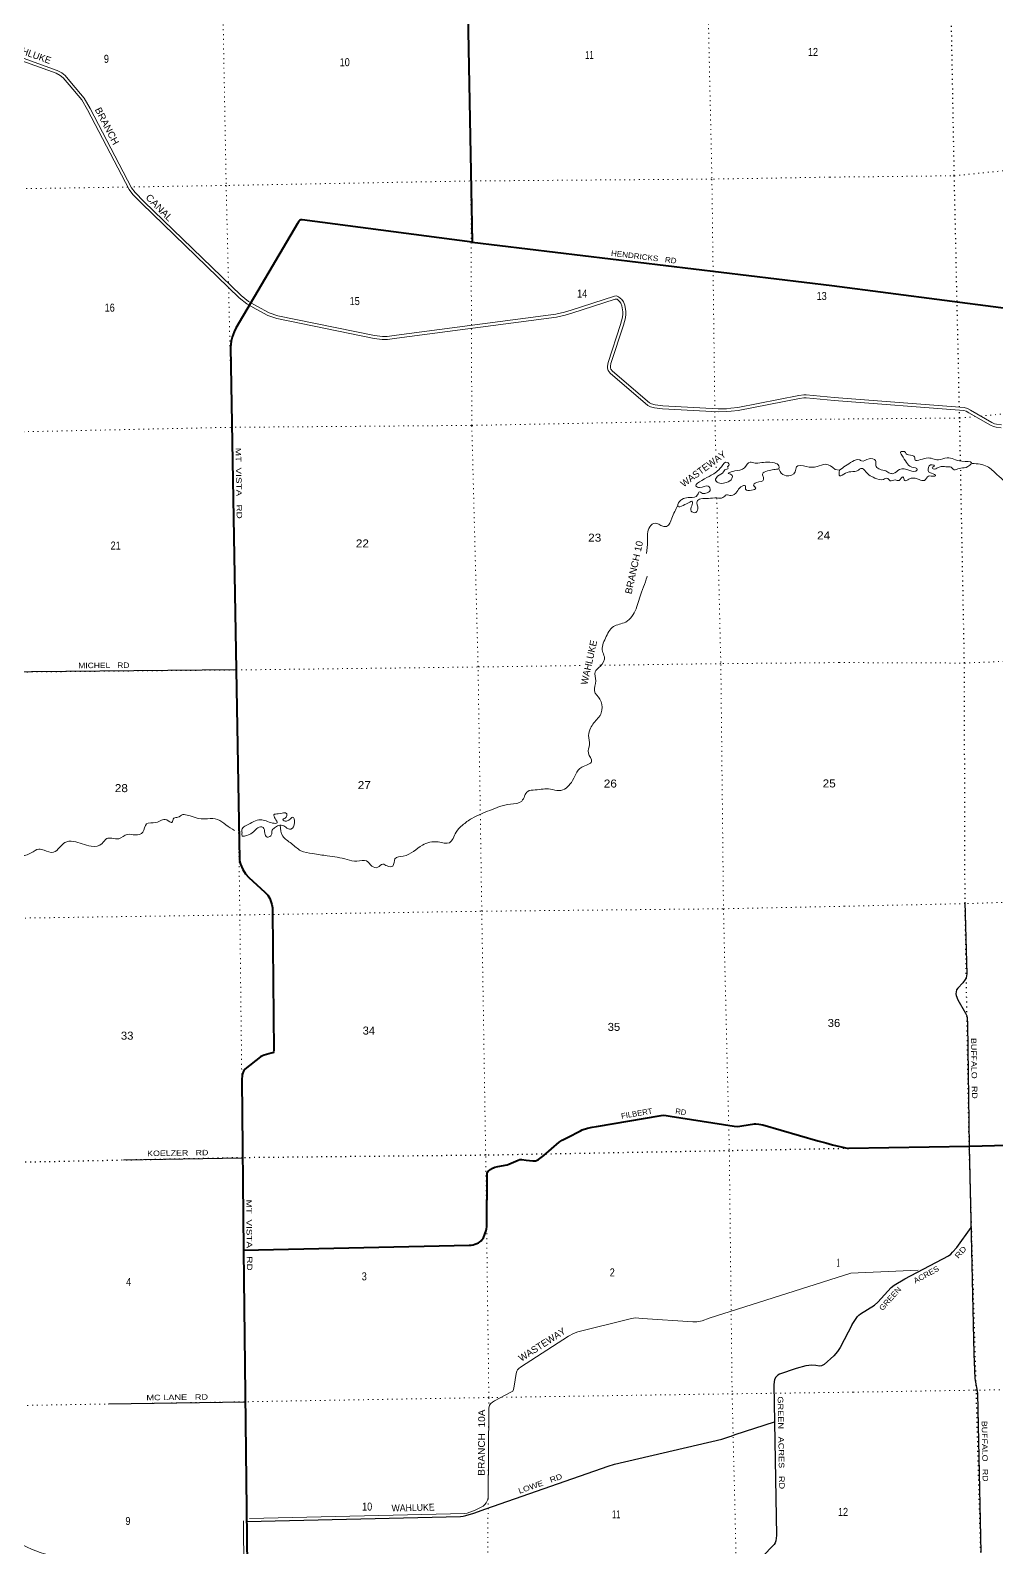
# Model space of a CAD drawing. Header units: feet. Extents: x 250644 to 505285, y -364975 to -177792.
# Drawn here: x 423196 to 444320, y -316215 to -283041 of the extents above; entities that cross this region are included whole.
import ezdxf

# ---------------------------------------------------------------- set-up
doc = ezdxf.new("R2010")
doc.units = ezdxf.units.FT
doc.header["$LTSCALE"] = 70
doc.linetypes.add('DOTTED', pattern=[1.5, 0.3, -1.2])
for name, color, linetype, lineweight in [('26', 7, 'Continuous', 40), ('29', 7, 'Continuous', 25), ('39', 7, 'Continuous', 13), ('6', 7, 'DOTTED', 25), ('7', 7, 'DOTTED', 13)]:
    doc.layers.add(name, color=color, linetype=linetype, lineweight=lineweight)
for name, color, linetype in [('27', 7, 'Continuous'), ('30', 7, 'Continuous'), ('41', 7, 'Continuous')]:
    doc.layers.add(name, color=color, linetype=linetype)

msp = doc.modelspace()

# ---------------------------------------------------------------- linework, layer by layer
at = {"layer": '26'}
for p, q in [((432618.56, -275056.49), (432850.98, -287672.76)), ((432850.98, -287672.76), (440717.83, -288622.28))]:
    msp.add_line(p, q, dxfattribs=at)
for points in [[(432850.98, -287672.76), (429140.46, -287186.64), (429109.31, -287186.76), (429082.5, -287197.83), (429066.42, -287216.47), (429033.68, -287263.11), (427684.23, -289550.97), (427649.46, -289631.22), (427606.01, -289747.49), (427583.48, -289839.18), (427570.46, -289969.3), (427572.46, -289969.26), (427767.74, -301172.04), (427775.64, -301228.74), (427788.84, -301274.96), (427838.46, -301389.76), (427897.71, -301482.93), (427970.45, -301562.06), (428322.2, -301880.81), (428385.15, -301949.21), (428433.55, -302025.37), (428456.08, -302084.55), (428475.88, -302152.23), (428487.43, -302226.5), (428491.72, -302315.71), (428518.12, -305342.48), (428514.65, -305378.24), (428501.14, -305395.08), (428461.23, -305405.91), (428307.52, -305445.1), (428272.17, -305459.11), (428228.11, -305486.86), (427884.47, -305754.92), (427869.68, -305771.07), (427853.18, -305799.13), (427834.31, -305852.39), (427825.14, -305889.91), (427816.83, -305977.36), (427858.71, -309710.65), (427936.31, -316627.58)], [(440717.83, -288622.28), (448107.63, -289581.16), (448556.95, -289683.42), (448809.39, -289775.27), (449076.54, -289938.39), (449335.78, -290153.94), (452102.52, -292125.14), (452561.49, -292423.66), (452783.33, -292576.74), (453349.39, -292913.53), (454069.94, -293274.9), (454069.94, -293274.9)], [(427858.71, -309710.65), (432788.73, -309603.42), (432833.55, -309598.68), (432879.65, -309590.77), (432913.9, -309582.86), (432954.72, -309567.05), (432991.6, -309548.6), (433016.63, -309532.78), (433049.55, -309505.11), (433069.01, -309483.85), (433099.6, -309437.9), (433132.08, -309361.85), (433160.84, -309283.71), (433168.75, -309248.12), (433175.99, -309200.23), (433179.03, -308040.62), (433183.9, -308022.5), (433190.48, -308008), (433204.97, -307986.91), (433226.04, -307965.83), (433246.93, -307948.59), (433299.8, -307918.38), (433323.51, -307907.84), (433352.48, -307898.62), (433414.03, -307882.09), (433618.11, -307844.73), (433658.04, -307832.72), (433857.58, -307740.47), (433894.48, -307729.27), (433915.53, -307728.61), (433939.24, -307731.25), (434031.53, -307741.78), (434182.9, -307757.61), (434213.85, -307758.92), (434240.19, -307757.61), (434258.63, -307753.65), (434274.43, -307745.74), (434306.7, -307725.98), (434420.85, -307639.45), (434753.19, -307351.7), (434824.31, -307306.89), (434935.02, -307245.02), (435224.69, -307098.67), (435261.57, -307082.85), (435378.06, -307047.02), (435480.21, -307022.23), (435575.03, -307003.78), (436982.98, -306763.93), (437040.93, -306758.66), (437093.61, -306763.93), (437182.36, -306777.78), (438583.74, -307002.41), (438662.23, -307006.42), (438752.46, -306996.05), (439024.63, -306948.9), (439057.72, -306948.47), (439117.93, -306953.7), (439208.27, -306974.25), (440414.33, -307321.02), (440582.68, -307367.74), (440730.75, -307405.24), (441081.17, -307487.78)], [(449220.4, -307297.12), (443723.75, -307446.6), (441081.17, -307487.78)]]:
    msp.add_lwpolyline(points, dxfattribs=at)
at = {"layer": '29'}
for p, q in [((427692.88, -297025.05), (422352.87, -297077.81)), ((425230.43, -307736.43), (427831.74, -307690.94)), ((424902.99, -313073.02), (427893.78, -313025.07))]:
    msp.add_line(p, q, dxfattribs=at)
for points in [[(443627.22, -302100.55), (443665.35, -303669.11), (443653.05, -303760.15), (443633.38, -303794.6), (443577.5, -303868.4), (443474.19, -303982.21), (443444.67, -304021.6), (443431.94, -304066.05), (443431.55, -304103.66), (443438.11, -304146.34), (443474.44, -304234.96), (443638.24, -304527.86), (443667.74, -304586.2), (443674.26, -304630.84), (443681.19, -304762.92), (443722.52, -307441.68), (443818.79, -311979.81), (443842.76, -312516.28), (443893.45, -312797.17), (443900.65, -312845.08), (443973.32, -316322.41)], [(441164.04, -311337.99), (441279.62, -311164.41), (441309.14, -311131.58), (441345.23, -311105.32), (441499.12, -311009.76), (441653.58, -310911.65), (441724.61, -310851.36), (442011.14, -310527.59), (442082.85, -310475.72), (442311.09, -310337.28), (443266.11, -309832.14), (443315.1, -309797.23), (443357.75, -309754.56), (443446.57, -309653.29), (443766.14, -309218.26)], [(441164.04, -311337.99), (440899.94, -311841.84), (440841.83, -311928.72), (440758.13, -312023.84), (440549.88, -312207.73), (440490.84, -312240.55), (440448.89, -312246.23), (440363.97, -312235.34), (440280.9, -312227.42), (440151.01, -312243.28), (439940.01, -312301.36), (439575.64, -312424.37), (439535.23, -312446.98), (439493.63, -312486.73), (439467.39, -312539.25), (439450.53, -312648.94), (439504.41, -315950.29), (439496.11, -316065.42), (439481.35, -316108.1), (439453.78, -316148.97), (439196.57, -316414.47)], [(427925.27, -315643.5), (432600.11, -315534.48), (432659.11, -315526.81), (432715.33, -315514.7), (432892.41, -315463.92), (433154.33, -315369.81), (435681.02, -314482.37), (435824.63, -314434.87), (435968.15, -314386.44), (438311.88, -313842.06), (438490.7, -313785.75), (438517.74, -313775.1), (438603.78, -313742.82), (439463.82, -313463.52)]]:
    msp.add_lwpolyline(points, dxfattribs=at)
at = {"layer": '39'}
for p, q in [((440792.77, -292639.92), (440881.46, -292660.46)), ((441133.66, -310212.83), (442607.76, -310147.38))]:
    msp.add_line(p, q, dxfattribs=at)
for points in [[(421440.67, -283144.87), (423758.78, -283979.78), (423845.74, -284024.75), (423909.72, -284075.96), (424046.9, -284235.06), (424319.68, -284562.46), (424448.6, -284778.52), (425354.51, -286520.3), (425436.31, -286630.69), (425633.95, -286829.65), (427760.32, -288890.53), (427926.01, -289022.1), (428119.3, -289130.93), (428132.35, -289137.84)], [(421464.94, -283084.52), (423784.83, -283920.08), (423881.32, -283969.97), (423955.03, -284028.97), (424096.49, -284193.03), (424372.88, -284524.77), (424505.39, -284746.84), (425409.8, -286485.74), (425485.74, -286588.21), (425679.63, -286783.4), (427803.25, -288841.62), (427962.39, -288967.99), (428150.46, -289073.88), (428162.77, -289080.4)], [(428132.35, -289137.84), (428388.31, -289273.53), (428586.41, -289343.33), (430711.32, -289777.14), (430887.94, -289797.69), (431001.31, -289797.55), (431209.43, -289768.63), (434697.75, -289309.26), (434887.95, -289266.92), (435036.09, -289222.2), (435979.94, -288917.35), (436004.21, -288914.93), (436022.72, -288921.81), (436078.63, -288968.26), (436106.4, -289006.44), (436126.23, -289067.93), (436146.34, -289195.78), (436151.16, -289244.99), (436140.72, -289309.78), (436098.82, -289469.34), (435825.21, -290306.34), (435813.67, -290380.12), (435815.36, -290429.71), (435829.09, -290478.77), (435871, -290538.1), (436695.59, -291242.41), (436752.78, -291271.38), (436842.46, -291293.82), (437018.68, -291314.95), (438231, -291378.35), (438414.98, -291378.01), (438519.49, -291368.17), (438672.51, -291350.6), (440010.72, -291091.37), (440108.27, -291074.87), (440153.71, -291076.03), (440766.22, -291134.48)], [(428150.46, -289073.88), (428414.48, -289213.83), (428603.79, -289280.54), (430721.6, -289712.9), (430891.67, -289732.69), (430996.78, -289732.56), (431200.71, -289704.22), (434686.42, -289245.19), (434871.47, -289204), (435016.71, -289160.15), (435966.58, -288853.36), (436012.74, -288848.76), (436055.74, -288864.73), (436126.42, -288923.46), (436165.08, -288976.6), (436189.65, -289052.81), (436210.85, -289187.56), (436216.67, -289247.03), (436204.39, -289323.24), (436161.2, -289487.71), (435888.62, -290321.56), (435878.84, -290384.07), (435880.06, -290419.7), (435888.66, -290450.44), (435919.4, -290493.96), (436731.9, -291187.94), (436775.64, -291210.1), (436854.26, -291229.77), (437024.25, -291250.15), (438232.64, -291313.35), (438411.87, -291313.02), (438512.73, -291303.52), (438662.61, -291286.31), (439999.12, -291027.41), (440103.64, -291009.73), (440157.63, -291011.11), (440764.96, -291069.06)], [(440764.96, -291069.06), (443612.67, -291287.33), (443679.94, -291307.15), (443748.03, -291347.66), (444217.69, -291618.13), (444270.13, -291641.79), (444319.31, -291651.63), (444423.13, -291667.44)], [(440766.22, -291134.48), (443600.87, -291351.62), (443653.73, -291367.19), (443715.19, -291403.76), (444188.03, -291676.06), (444250.13, -291704.08), (444308.03, -291715.66), (444416.34, -291732.16)], [(427983.28, -315575.28), (432694.12, -315467.18), (432742.65, -315457.97), (432801.01, -315441.37), (432907.89, -315403.26), (433094.64, -315304.91), (433132.12, -315274.8), (433162.21, -315232.39), (433186.18, -315180.14), (433200.92, -315122.36), (433218.63, -313165.51), (433235.33, -313101.34), (433262.36, -313066.92), (433296.76, -313034.96), (433344.76, -313002.96), (433716.94, -312811.22), (433742.74, -312792.78), (433761.17, -312754.67), (433771.99, -312687.45), (433817.9, -312405.44), (433833.66, -312360.05), (433848.4, -312330.55), (433872.98, -312296.13), (433908.2, -312265.5), (434958.92, -311589.51), (435068.41, -311532.71), (435164.48, -311496.18), (436307.57, -311208.78), (436419.89, -311193.42), (436576.8, -311204.99), (437679.24, -311279.92), (437768.9, -311279.47), (437883.37, -311256.83), (438036.37, -311200.23), (441133.66, -310212.83)], [(427859.91, -316629), (427853.86, -315716.99), (427856.92, -315629.43)]]:
    msp.add_lwpolyline(points, dxfattribs=at)
for points in [[(440881.46, -292660.46), (441167.69, -292468.06), (441325.73, -292433.72), (441362.18, -292455.29), (441530.04, -292406.76), (441671.1, -292444.93), (441676.49, -292537.21), (441689.16, -292579.19), (441764.27, -292636.36), (441901.31, -292674.59), (441988.34, -292723.56), (442054.71, -292732.66), (442197.84, -292640.31), (442420.95, -292663.27), (442577.38, -292655.05), (442583.19, -292640.92), (442466, -292588.35), (442348.15, -292491.63), (442245.37, -292328.45), (442220.33, -292264.55), (442326.77, -292269.08), (442339.23, -292297.01), (442478.28, -292335.21), (442529.19, -292384.69), (442529.67, -292416.81), (442780.19, -292393.21), (443045.66, -292429.63), (443237.72, -292388.79), (443555.89, -292460.61), (443773.14, -292493.7), (443650.29, -292599.82), (443502.04, -292617.97), (443390.12, -292649.66), (443323.04, -292592.38), (443240.62, -292583.5), (443128.13, -292577.04), (443040.2, -292602.37), (442934.25, -292629.96), (442911.81, -292606.18), (442959.28, -292559.34), (442912.8, -292537.91), (442819.9, -292633.57), (442830.83, -292693.65), (442897.5, -292722.83), (442984.62, -292777.82), (442952.69, -292790.32), (442830.2, -292786.01), (442741.28, -292879.62), (442626.64, -292863.16), (442453.6, -292833.47), (442377.82, -292866.65), (442315.89, -292885.59), (442270.49, -292801.91), (442187.41, -292883.38), (442100.92, -292870.54), (441988.82, -292890.19), (441937.85, -292836.7), (441845.88, -292860.07), (441658.76, -292828.57), (441527.28, -292760.15), (441441.57, -292664.98), (441372.66, -292619.77), (441273.05, -292669.36), (441172.99, -292688.83), (441012.94, -292723.2), (440891.35, -292779.12), (440881.46, -292660.46)], [(439561.45, -292627.29), (439556.41, -292561.04), (439463, -292498.04), (439269.84, -292482.67), (439097.3, -292501.17), (438982.62, -292492.74), (438930.19, -292481.42), (438809.51, -292605.71), (438597.49, -292671), (438489.49, -292704.67), (438453.63, -292725.27), (438526.52, -292760.42), (438533.72, -292836.69), (438416.5, -292924.76), (438270.04, -292940.89), (438176.6, -292875.88), (438219.51, -292790.87), (438348.69, -292696.6), (438378.12, -292649.97), (438449.89, -292612.78), (438439.42, -292584.79), (438465.14, -292558.3), (438429.87, -292486.45), (438302.73, -292582.7), (438080.5, -292768.71), (437873.21, -292880.15), (437746.47, -293002.52), (437827.43, -293039.56), (438013.79, -293004.79), (438055.42, -293098.66), (437961.91, -293160.26), (437871.41, -293155.51), (437824.76, -293128.03), (437783.65, -293198.95), (437613.67, -293253.59), (437368.29, -293371.6), (437347.18, -293436.21), (437583.28, -293368.57), (437667.23, -293339.26), (437656.66, -293435.87), (437644.35, -293550.6), (437715.26, -293587.79), (437786.33, -293504.39), (437769.73, -293339.82), (437853.29, -293284.39), (438019.93, -293274), (438204.68, -293265.37), (438335.19, -293257.51), (438416.64, -293196.07), (438515.37, -293212.77), (438640.69, -293128.61), (438729.53, -293024.86), (438827.58, -292997.35), (438832.8, -293075.66), (438961.7, -293093.94), (439057.55, -293054.41), (439006.3, -292988.81), (439069.67, -292927.63), (439225.44, -292863.13), (439220.71, -292816.97), (439201.49, -292742.89), (439310.91, -292671.01), (439449.18, -292644.94), (439562.19, -292628.97)], [(440792.77, -292639.92), (440580.83, -292528.53), (440394.71, -292579.38), (440159.57, -292578.67), (439942.61, -292583.74), (439918.12, -292690.6), (439720.57, -292781.8), (439588.52, -292689.21), (439561.45, -292627.29)], [(443784.08, -292508), (444115.57, -292577.23), (444326.89, -292750.93), (444669.32, -293103.49), (444918.51, -293395.12), (445226.45, -293453.03), (445667.41, -293549.23), (446074.47, -293659.96), (446236.28, -293609.5), (446618.4, -293662.35), (447644.94, -294131.79), (448107.89, -294221.65), (449071.72, -294254.29), (449638.24, -294155.98), (451150.47, -293817.53), (451385.87, -293856.38), (451569.64, -293913.11)], [(437346.13, -293436.34), (437220.68, -293705.28), (437104.88, -293885.78), (437022.47, -293884.93), (436852.56, -293812.96), (436739.24, -293892.93), (436685.93, -294217.25), (436667.81, -294476.76)], [(436678.94, -294976.45), (436641.17, -295098.14), (436554.21, -295324.45), (436439.17, -295685.81), (436210.55, -295978.43), (435940.75, -296076.68), (435767.83, -296332.34), (435701.85, -296616.64), (435743.88, -296736.63), (435660.63, -296942.8), (435541.99, -297069.07), (435556.98, -297259.78), (435526.27, -297485.3), (435647.62, -297666.48), (435691.41, -297901), (435651.01, -298018.14), (435603.74, -298081.1)], [(435603.74, -298081.1), (435442.29, -298298.42), (435400.52, -298457.77), (435417.67, -298658.5), (435394.35, -298841.72), (435465.53, -299027.62), (435252.4, -299151.2), (435024.38, -299484.01), (434755.82, -299662.63), (434566.43, -299631.13), (434233.09, -299647.88), (434068.8, -299680.34), (433939.4, -299891.17), (433689.23, -299959), (433239.17, -300095.97), (433041.46, -300177.13), (432847.98, -300272.3), (432641.25, -300419.91), (432500.94, -300574.62), (432355.71, -300801.76), (432114.29, -300785.06), (431765.68, -300854.27), (431347.35, -301095.3), (431167.36, -301152.09), (431117.58, -301313.57), (430994.96, -301311.28), (430897.87, -301270.44), (430790.42, -301340.28), (430659.39, -301313.99), (430547.1, -301199.01), (430336.22, -301208), (430122.57, -301166.79), (429687.32, -301090.52), (429369.03, -301040.74), (429108.83, -300978.08), (428901.39, -300818.21), (428712.04, -300658.09), (428657.06, -300421.48)], [(427661.14, -300536.21), (427470.33, -300412.28), (427289.66, -300294.24), (427066.33, -300277.29), (426800.68, -300252.89), (426713.76, -300219.95), (426659.36, -300210.67), (426526.35, -300186.41), (426422.77, -300246.15), (426332.66, -300267.52), (426291.86, -300358.53), (426176.5, -300305.89), (425942.19, -300359.43), (425733.7, -300392.51), (425654.09, -300574.5), (425488.19, -300633.11), (425315.19, -300621.48), (425129.75, -300716.53), (424974.82, -300704.65), (424866.42, -300712.2), (424765.55, -300818.13), (424525.34, -300879.79), (424329.59, -300826.27), (424139.86, -300772.67), (423947.34, -300799.49), (423836.43, -300905.56), (423701.38, -301009.96), (423497.74, -300966.6), (423380.84, -300944.13), (423213.3, -301026.87), (423014.79, -301055.79), (422994.98, -300943.53), (422808.8, -300990.36), (422484.07, -301175.81), (422282.15, -301375.6), (422193.07, -301463.27), (422024.66, -301489.76), (421843, -301568.68), (421682.51, -301587.02), (421504.83, -301533.25), (421291.49, -301512.13), (421239.65, -301538.99), (421268.27, -301701.38), (421083.94, -301738.13), (420910.69, -301710.43), (420852.4, -301578.61), (420751.26, -301535.81), (420609.62, -301604.13), (420506.08, -301404.61), (420444.14, -301166.33), (420203.69, -301081.28), (419929.61, -301030.88), (419742.04, -301117.92), (419521.64, -301161.22), (419249.71, -301251.47), (419027.84, -301198.32), (418901.17, -301194.07), (418851.89, -301257.06), (418767.26, -301242.18), (418504.27, -301259.95), (418383.09, -301352.09), (418277.56, -301415.87), (418117.35, -301452.29), (417953.96, -301412.39), (417775.82, -301459.11), (417492.27, -301447.02), (417226.19, -301525.13), (417008.49, -301481.97), (416896.4, -301642.31), (416821.87, -301761.93), (416684.75, -301731.71), (416142.14, -301600.67), (415740.95, -301648.52), (415544.92, -301576.92)], [(427824.85, -300587.7), (427823.3, -300495.75), (427916.68, -300426.1), (428230.24, -300299.09), (428492.61, -300371.77), (428591.06, -300370.39), (428545.35, -300272.55), (428521.99, -300190.48), (428614.13, -300171.1), (428799.07, -300174.53), (428788.13, -300247.03), (428716.56, -300298.28), (428797.43, -300329.3), (428934.74, -300240.95), (428968.73, -300361.05), (428890.52, -300502.83), (428824.06, -300493.72), (428736.78, -300436.67), (428624.07, -300426.19), (428536.41, -300475.66), (428477.24, -300548.84), (428470.38, -300625.31), (428370.72, -300678.97), (428321.14, -300591.24), (428285.14, -300471.16), (428224.61, -300455.93), (428125.05, -300515.62), (428015.9, -300605.58), (427896.02, -300651.48), (427829.78, -300656.43), (427824.71, -300588.17)], [(421263.4, -315530.37), (421584.57, -315375.12), (421857.54, -315483.83), (422170.11, -315684.42), (422859.28, -316068.63), (423601.46, -316371.7), (424139.68, -316478.68), (424461.42, -316693.83)]]:
    msp.add_spline(points, degree=3, dxfattribs=at)
at = {"layer": '6'}
for points in [[(443506.44, -291277.86), (443394.67, -286220.99), (443294.76, -280863.89), (443272.21, -274865.24), (443100.84, -270574.3)], [(443529.83, -292450.06), (443511.74, -291517.62), (443507.99, -291348.06)], [(443973.32, -316322.41), (443874.79, -312781.92), (443721.04, -307447.66), (443629.82, -302134.6), (443615.65, -296874.67), (443533.07, -292617.32)], [(461092.52, -306946.52), (459826.23, -306986.51), (454498.38, -307167.77), (449215.94, -307298.19), (443721.04, -307447.66), (441081.17, -307487.78)], [(441081.17, -307487.78), (438475.93, -307538.66), (433145.85, -307635.77), (427830.51, -307690.94), (422533.47, -307801.18), (417795.4, -307849.8)]]:
    msp.add_lwpolyline(points, dxfattribs=at)
at = {"layer": '7'}
msp.add_line((438186.84, -292581.95), (438189.19, -292679.68), dxfattribs=at)
for points in [[(437764.71, -270677.09), (437946.29, -275033.92), (437978.3, -280999.18), (438095.76, -286297.17), (438159.3, -291308.85)], [(432838.56, -289487.79), (432826.71, -286319.87), (432727.79, -280968.5), (432614.37, -275091.7), (432492.08, -270777.44)], [(427317.34, -278086.59), (427377.43, -281128.25), (427476.9, -286432.53), (427527.15, -288571.95)], [(440672.15, -286250.93), (443394.67, -286220.99), (448881.34, -285654.04), (454199.37, -285486.98), (459465.85, -285497.32), (464696.75, -285275.27), (468186.28, -285193.32)], [(440672.15, -286250.93), (438091.68, -286293.21), (432802.14, -286334.62), (427476.9, -286432.53), (425404, -286465.62)], [(425329.1, -286466.81), (422158.69, -286517.42), (416910.02, -286719.18), (410932.51, -286656.19), (409195.89, -286658.08)], [(427529.4, -288667.89), (427601.35, -291731.47), (427695.34, -297012.76), (427775.86, -302381.54), (427837.88, -307672.5), (427896.85, -313038.6), (427936.31, -316627.58)], [(433193.23, -316528.78), (433219.08, -312932.38), (433149.84, -307633.7), (433064, -302301.09), (432984.03, -296958.36), (432846.76, -291678.73), (432838.82, -289556.63)], [(451794.21, -290976.13), (448904.97, -291010.21), (443969.06, -291474.59)], [(409292.6, -292066.19), (411051.08, -292057.08), (417009.61, -291994.03), (422304.55, -291833.1), (427566.07, -291720.88), (432846.76, -291678.73), (438160.67, -291575.81), (440774.04, -291540.55)], [(438160.15, -291376.52), (438162.68, -291575.78), (438178.56, -292237.22)], [(443853.57, -291485.46), (443511.74, -291517.62), (440774.04, -291540.55)], [(438203.37, -293269.8), (438290.65, -296903.78), (438348.51, -302246.83), (438475.93, -307538.66), (438537.35, -312851.51), (438624.28, -316425.45)], [(440876.56, -296863.74), (443615.65, -296874.67), (449087.26, -296643.21), (454380.84, -296452.4), (459702.76, -296142.74), (461108.92, -296123.53)], [(440876.56, -296863.74), (438292.41, -296887.68), (435589.64, -296924.69)], [(435216.08, -296929.8), (432970, -296960.56), (427657.25, -297026.28), (422352.87, -297077.81), (417052.98, -297309.15), (411178.55, -297441.65), (409389.2, -297467.92)], [(464530.33, -301472.07), (459661.88, -301614.25), (454394.17, -301790.65), (449164.4, -301954.46), (443629.82, -302134.6), (440979.17, -302191.98)], [(415638.77, -302625.64), (417145.99, -302585.38), (422449.49, -302458.5), (427775.86, -302381.54), (433064, -302301.09), (438348.51, -302246.83), (440979.17, -302191.98)], [(441183.78, -312815.24), (443840.53, -312772.36), (449284.16, -312683.84), (454631.5, -312598.69), (460020.15, -312497.98), (465285.97, -312422.91), (470472.28, -312171.37), (472689.31, -312028.21)], [(441183.78, -312815.24), (438557.44, -312851.23), (433219.08, -312932.38), (427874.12, -313025.69), (422491.97, -313114.66), (417212.48, -313205.85), (411589.05, -313277.99), (409672.59, -313314.09)]]:
    msp.add_lwpolyline(points, dxfattribs=at)

# ---------------------------------------------------------------- texts
at = {"layer": '27'}
for s, rotation, width, p in [('HENDRICKS   RD', 353.118, 1.1, (435884.21, -287968.36)), ('MT  VISTA   RD', 270.999, 1.35, (427680.8, -292167.93)), ('FILBERT', 9.668, 1.05, (436120.53, -306839.4)), ('RD', 350.893, 0.9, (437289.43, -306725.65)), ('MT  VISTA   RD', 270.643, 1.35, (427913.97, -308607.05))]:
    msp.add_text(s, height=120, rotation=rotation, dxfattribs=dict(at, width=width)).set_placement(p)
at = {"layer": '30'}
for s, rotation, width, p in [('MICHEL   RD', 0.347, 1.15, (424244.3, -296987.59)), ('BUFFALO   RD', 271.092, 1.2, (443757.14, -305074.2)), ('KOELZER   RD', 0.9, 1.2, (425750.53, -307656.72)), ('RD', 48.747, 1.25, (443481.84, -309905.38)), ('ACRES', 28.876, 1.1, (442543.44, -310445.03)), ('GREEN', 48.492, 1.1, (441827.94, -311044.35)), ('MC LANE   RD', 0.657, 1.25, (425732.9, -312994.4)), ('GREEN   ACRES   RD', 270.935, 1.25, (439533.58, -312908.62)), ('BUFFALO   RD', 270.969, 1.2, (443992.98, -313445.25)), ('LOWE   RD', 19.353, 1.2, (433888.42, -315037.79))]:
    msp.add_text(s, height=120, rotation=rotation, dxfattribs=dict(at, width=width)).set_placement(p)
at = {"layer": '41'}
for s, rotation, p in [('WAHLUKE', 340.192, (422684.96, -283443.04)), ('WASTEWAY', 36.244, (437476.92, -293035.98)), ('WAHLUKE', 77.31, (435371.05, -297360.37)), ('WASTEWAY', 32.756, (433930.27, -312154.15))]:
    msp.add_text(s, height=150, rotation=rotation, dxfattribs=at).set_placement(p)
for s, rotation, width, p in [('BRANCH', 297.479, 1.05, (424600.73, -284772.64)), ('CANAL', 314.809, 1.1, (425703.06, -286707.16)), ('BRANCH 10', 77.607, 1.05, (436338.39, -295376.61)), ('BRANCH  10A', 89.588, 1.1, (433128.07, -314642.52)), ('WAHLUKE', 1.315, 0.95, (431093.41, -315425.38))]:
    msp.add_text(s, height=150, rotation=rotation, dxfattribs=dict(at, width=width)).set_placement(p)
at = {"layer": '7'}
for s, width, p in [('9', 0.85, (424803.12, -283750.99)), ('11', 0.65, (435326.29, -283665.22)), ('12', 0.85, (440194.37, -283600.72)), ('10', 0.85, (429957.28, -283824.62)), ('15', 0.85, (430175.77, -289047.39)), ('14', 0.85, (435148.41, -288883.61)), ('13', 0.85, (440385.03, -288935.88)), ('16', 0.85, (424819.59, -289191.09)), ('21', 0.85, (424950.32, -294392.44)), ('22', 1.1, (430311.34, -294347.14)), ('23', 1.1, (435390.05, -294220.45)), ('24', 1.1, (440394.7, -294170.74)), ('28', 1.1, (425041.75, -299696.83)), ('27', 1.1, (430352.66, -299629.62)), ('26', 1.1, (435731.49, -299596.65)), ('25', 1.1, (440516.4, -299593.63)), ('34', 1.05, (430459.55, -304997.31)), ('35', 1.05, (435817.15, -304917.2)), ('36', 1.05, (440626.91, -304831.43)), ('33', 1.05, (425175.04, -305109.16)), ('2', 0.85, (435861.32, -310284.56)), ('1', 0.4, (440823.9, -310074.05)), ('4', 0.85, (425287.8, -310493.64)), ('3', 0.85, (430440.39, -310371.03)), ('10', 0.85, (430448.14, -315404.68)), ('11', 0.65, (435911.21, -315574.74)), ('12', 0.85, (440851.19, -315520.02)), ('9', 0.85, (425273.52, -315719.13))]:
    msp.add_text(s, height=175, dxfattribs=dict(at, width=width)).set_placement(p)

doc.saveas('drawing.dxf')
